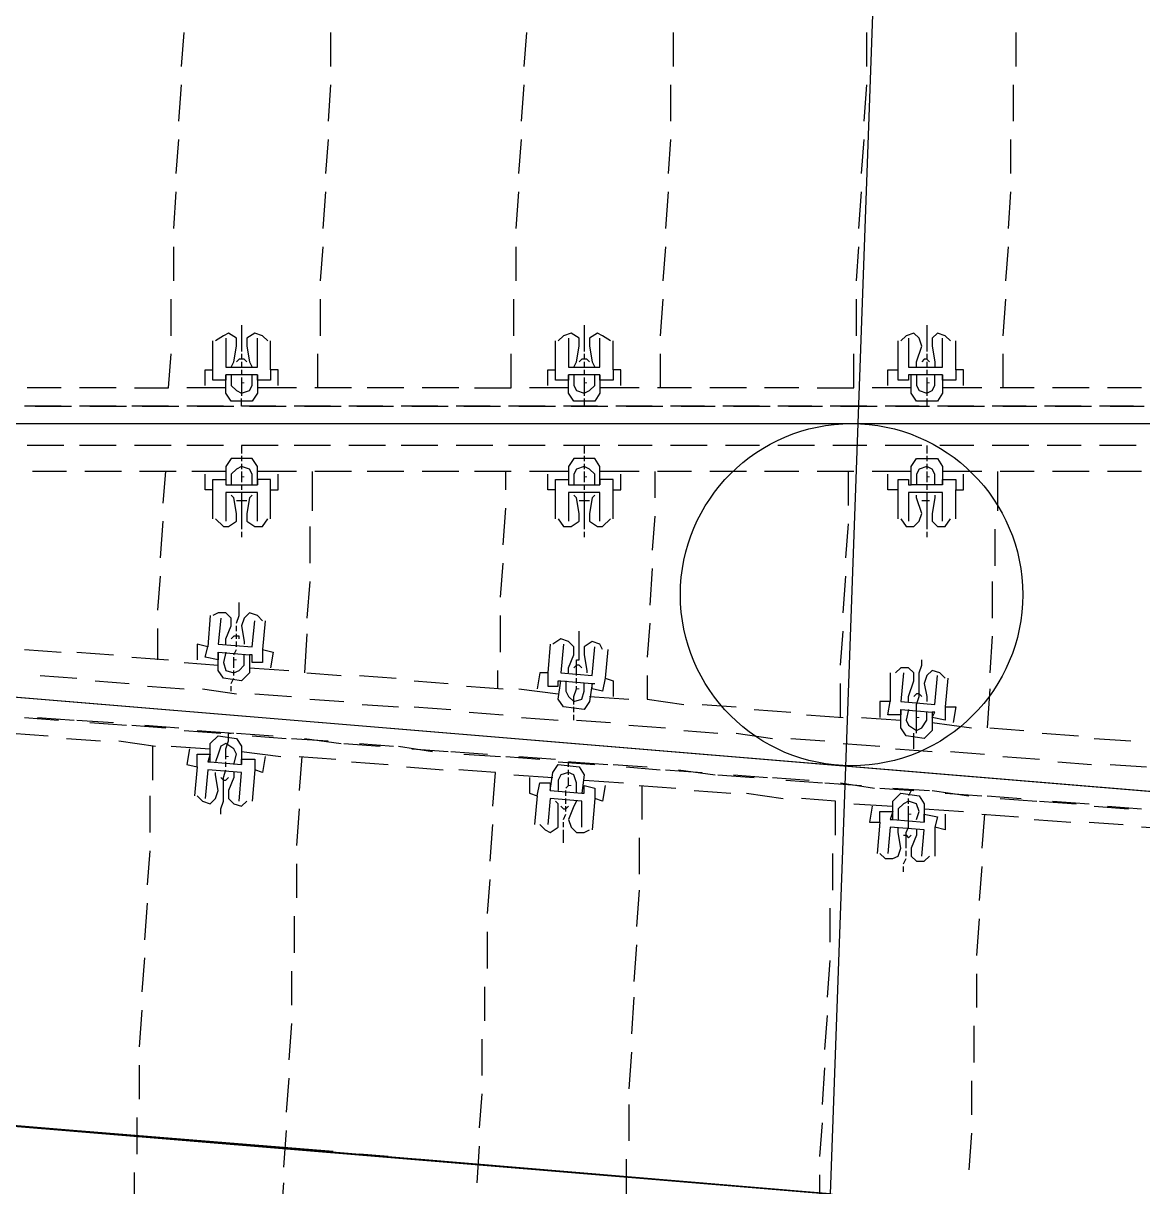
# Model space of a CAD drawing. Header units: millimetres. Extents: x -45 to 90, y -17 to 16.
# Drawn here: x 43.785 to 45.747, y -2.088 to -0.048 of the extents above; entities that cross this region are included whole.
import ezdxf

# ---------------------------------------------------------------- set-up
doc = ezdxf.new("R2010")
doc.units = ezdxf.units.MM
doc.layers.add('PDF_Geometry', color=7, linetype='Continuous')

msp = doc.modelspace()

# ---------------------------------------------------------------- linework, layer by layer
at = {"color": 2}
for p, q in [((0, -0.75), (53.4325, -0.75)), ((40.7692, -0.9801), (53.4212, -2.0305)), ((40.7071, -1.7275), (53.3591, -2.778))]:
    msp.add_line(p, q, dxfattribs=at)
at = {"color": 6}
msp.add_lwpolyline([(29.1661, -1.3506), (29.1986, 0.45), (32.6939, 0.2287), (32.6939, 1.2372), (41.2932, 1.2372), (41.2932, 0), (45.2746, 0), (45.1993, -2.1005), (41.2248, -1.7678), (41.1144, -3.1159), (32.554, -2.4665), (32.6324, -1.35)], close=True, dxfattribs=at)
at = {"color": 1}
msp.add_lwpolyline([(41.9915, -1.0816), (49.2328, -1.6828)], dxfattribs=at)
msp.add_circle((45.237, -1.05), 0.3, dxfattribs=at)
at = {"layer": 'PDF_Geometry', "lineweight": 25}
for points in [[(44.0626, -0.1238), (44.0671, -0.0642)], [(44.3238, -0.0642), (44.3238, -0.1238)], [(44.6631, -0.1238), (44.6677, -0.0642)], [(44.9244, -0.0642), (44.9244, -0.1238)], [(45.2636, -0.1238), (45.2636, -0.0642)], [(45.5249, -0.0642), (45.5249, -0.1238)], [(44.058, -0.22), (44.0626, -0.1559)], [(44.3238, -0.1559), (44.3193, -0.22)], [(44.6585, -0.22), (44.6631, -0.1559)], [(44.9198, -0.1559), (44.9198, -0.22)], [(45.259, -0.22), (45.2636, -0.1559)], [(45.5203, -0.1559), (45.5203, -0.22)], [(44.0532, -0.3117), (44.058, -0.2521)], [(44.3193, -0.2521), (44.3147, -0.3117)], [(44.6539, -0.3117), (44.6585, -0.2521)], [(44.9198, -0.2521), (44.9152, -0.3117)], [(45.2544, -0.3117), (45.259, -0.2521)], [(45.5157, -0.2521), (45.5157, -0.3117)], [(44.0488, -0.408), (44.0532, -0.3438)], [(44.3147, -0.3438), (44.3101, -0.408)], [(44.6493, -0.408), (44.6539, -0.3438)], [(44.9152, -0.3438), (44.9106, -0.408)], [(45.2498, -0.408), (45.2544, -0.3438)], [(45.5157, -0.3438), (45.5111, -0.408)], [(44.0488, -0.4997), (44.0488, -0.4401)], [(44.3101, -0.4401), (44.3055, -0.4997)], [(44.6493, -0.4997), (44.6493, -0.4401)], [(44.9106, -0.4401), (44.906, -0.4997)], [(45.2453, -0.4997), (45.2498, -0.4401)], [(45.5111, -0.4401), (45.5066, -0.4997)], [(44.0442, -0.5959), (44.0442, -0.5318)], [(44.3055, -0.5318), (44.3055, -0.5959)], [(44.6447, -0.5959), (44.6447, -0.5318)], [(44.906, -0.5318), (44.9014, -0.5959)], [(45.2453, -0.5959), (45.2453, -0.5318)], [(45.5066, -0.5318), (45.502, -0.5959)], [(44.1497, -0.6509), (44.1542, -0.6418), (44.1588, -0.6143), (44.1588, -0.6005), (44.1451, -0.5914), (44.1359, -0.5959), (44.1221, -0.6051)], [(44.1678, -0.5776), (44.1678, -0.5822), (44.1678, -0.5868), (44.1678, -0.5959), (44.1678, -0.6005), (44.1678, -0.6097), (44.1678, -0.6143), (44.1678, -0.6234)], [(44.2138, -0.6051), (44.2047, -0.5959), (44.1909, -0.5914), (44.1772, -0.6005), (44.1772, -0.6143), (44.1817, -0.6418), (44.1863, -0.6509)], [(44.7502, -0.6509), (44.7548, -0.6418), (44.7593, -0.6143), (44.7593, -0.6005), (44.7456, -0.5914), (44.7318, -0.5959), (44.7227, -0.6051)], [(44.7685, -0.5776), (44.7685, -0.5822), (44.7685, -0.5868), (44.7685, -0.5959), (44.7685, -0.6005), (44.7685, -0.6097), (44.7685, -0.6143), (44.7685, -0.6234)], [(44.8143, -0.6051), (44.8006, -0.5959), (44.7914, -0.5914), (44.7777, -0.6005), (44.7777, -0.6143), (44.7823, -0.6418), (44.7868, -0.6509)], [(45.3507, -0.6509), (45.3507, -0.6418), (45.3599, -0.6143), (45.3553, -0.6005), (45.3461, -0.5914), (45.3324, -0.5959), (45.3232, -0.6051)], [(45.369, -0.5776), (45.369, -0.5822), (45.369, -0.5868), (45.369, -0.5959), (45.369, -0.6005), (45.369, -0.6097), (45.369, -0.6143), (45.369, -0.6234)], [(45.4103, -0.6051), (45.4011, -0.5959), (45.3874, -0.5914), (45.3782, -0.6005), (45.3782, -0.6143), (45.3828, -0.6418), (45.3828, -0.6509)], [(44.1038, -0.683), (44.1038, -0.6555), (44.1176, -0.6555), (44.1176, -0.6051)], [(44.1405, -0.6005), (44.1405, -0.6509), (44.1955, -0.6509), (44.1955, -0.6005)], [(44.2322, -0.683), (44.2322, -0.6555), (44.2184, -0.6555), (44.2184, -0.6051)], [(44.7043, -0.683), (44.7043, -0.6555), (44.7181, -0.6555), (44.7181, -0.6051)], [(44.7408, -0.6005), (44.7408, -0.6509), (44.796, -0.6509), (44.796, -0.6005)], [(44.8327, -0.683), (44.8327, -0.6555), (44.8189, -0.6555), (44.8189, -0.6051)], [(45.3003, -0.683), (45.3003, -0.6555), (45.3186, -0.6555), (45.3186, -0.6051)], [(45.3369, -0.6005), (45.3369, -0.6509), (45.3965, -0.6509), (45.3965, -0.6005)], [(45.4332, -0.683), (45.4332, -0.6555), (45.4195, -0.6555), (45.4195, -0.6051)], [(43.98, -0.6876), (44.0396, -0.6876), (44.0442, -0.628)], [(44.1678, -0.628), (44.1678, -0.6372)], [(44.3009, -0.628), (44.3009, -0.6876)], [(44.576, -0.6876), (44.6402, -0.6876), (44.6402, -0.628)], [(44.7685, -0.628), (44.7685, -0.6372)], [(44.9014, -0.628), (44.9014, -0.6876)], [(45.1765, -0.6876), (45.2407, -0.6876), (45.2407, -0.628)], [(45.369, -0.628), (45.369, -0.6372)], [(45.502, -0.628), (45.502, -0.6876)], [(44.1772, -0.6418), (44.1726, -0.6372), (44.1634, -0.6372), (44.1588, -0.6418)], [(44.1678, -0.6418), (44.1678, -0.6509)], [(44.7777, -0.6418), (44.7731, -0.6372), (44.7639, -0.6372), (44.7593, -0.6418)], [(44.7685, -0.6418), (44.7685, -0.6509)], [(45.3736, -0.6418), (45.369, -0.6372), (45.3644, -0.6372), (45.3599, -0.6418)], [(45.369, -0.6418), (45.369, -0.6509)], [(44.2184, -0.6555), (44.2184, -0.6739), (44.1955, -0.6739), (44.1955, -0.6645), (44.1955, -0.6968), (44.1863, -0.7105), (44.1497, -0.7105), (44.1405, -0.6968), (44.1405, -0.6645), (44.1405, -0.6739), (44.1176, -0.6739), (44.1176, -0.6555)], [(44.1955, -0.6645), (44.1405, -0.6645)], [(44.1497, -0.6645), (44.1497, -0.683), (44.1588, -0.6922), (44.1678, -0.6968), (44.1817, -0.6922), (44.1863, -0.683), (44.1863, -0.6645)], [(44.1678, -0.6555), (44.1678, -0.6645)], [(44.1678, -0.6693), (44.1678, -0.6784), (44.1678, -0.6876), (44.1678, -0.6922), (44.1678, -0.7014)], [(44.8189, -0.6555), (44.8189, -0.6739), (44.796, -0.6739), (44.796, -0.6645), (44.796, -0.6968), (44.7868, -0.7105), (44.7502, -0.7105), (44.7408, -0.6968), (44.7408, -0.6645), (44.7408, -0.6739), (44.7181, -0.6739), (44.7181, -0.6555)], [(44.796, -0.6645), (44.7408, -0.6645)], [(44.7502, -0.6645), (44.7502, -0.683), (44.7548, -0.6922), (44.7685, -0.6968), (44.7777, -0.6922), (44.7868, -0.683), (44.7868, -0.6645)], [(44.7685, -0.6555), (44.7685, -0.6645)], [(44.7685, -0.6693), (44.7685, -0.6784), (44.7685, -0.6876), (44.7685, -0.6922), (44.7685, -0.7014)], [(45.3965, -0.6645), (45.3415, -0.6645), (45.3369, -0.6645), (45.3369, -0.6739), (45.3186, -0.6739), (45.3186, -0.6555)], [(45.4195, -0.6555), (45.4195, -0.6739), (45.3965, -0.6739), (45.3965, -0.6645), (45.3965, -0.6968), (45.3874, -0.7105), (45.3507, -0.7105), (45.3415, -0.6968), (45.3415, -0.6645)], [(45.3507, -0.6645), (45.3507, -0.683), (45.3553, -0.6922), (45.369, -0.6968), (45.3782, -0.6922), (45.3828, -0.683), (45.3828, -0.6645)], [(45.369, -0.6555), (45.369, -0.6645)], [(45.369, -0.6693), (45.369, -0.6784), (45.369, -0.6876), (45.369, -0.6922), (45.369, -0.7014)], [(43.8517, -0.6876), (43.7921, -0.6876)], [(43.948, -0.6876), (43.8838, -0.6876)], [(44.1405, -0.6876), (44.0717, -0.6876)], [(44.2643, -0.6876), (44.1955, -0.6876)], [(44.3605, -0.6876), (44.2963, -0.6876)], [(44.4522, -0.6876), (44.388, -0.6876)], [(44.5485, -0.6876), (44.4843, -0.6876)], [(44.7408, -0.6876), (44.6722, -0.6876)], [(44.8648, -0.6876), (44.796, -0.6876)], [(44.9565, -0.6876), (44.8969, -0.6876)], [(45.0527, -0.6876), (44.9885, -0.6876)], [(45.1444, -0.6876), (45.0846, -0.6876)], [(45.3415, -0.6876), (45.2728, -0.6876)], [(45.4653, -0.6876), (45.3965, -0.6876)], [(45.557, -0.6876), (45.4974, -0.6876)], [(45.6532, -0.6876), (45.5891, -0.6876)], [(45.7449, -0.6876), (45.6853, -0.6876)], [(44.2276, -0.7197), (44.1678, -0.7197), (44.1678, -0.706)], [(44.7685, -0.706), (44.7685, -0.7197)], [(45.369, -0.706), (45.369, -0.7197)], [(43.8517, -0.7197), (43.7875, -0.7197)], [(43.8058, -0.7197), (43.87, -0.7197)], [(43.948, -0.7197), (43.8838, -0.7197)], [(43.9021, -0.7197), (43.9663, -0.7197)], [(44.0396, -0.7197), (43.9755, -0.7197)], [(43.9938, -0.7197), (44.058, -0.7197)], [(44.1359, -0.7197), (44.0717, -0.7197)], [(44.0901, -0.7197), (44.1542, -0.7197)], [(44.1817, -0.7197), (44.2459, -0.7197)], [(44.3238, -0.7197), (44.2597, -0.7197)], [(44.278, -0.7197), (44.3422, -0.7197)], [(44.4155, -0.7197), (44.3559, -0.7197)], [(44.3697, -0.7197), (44.4339, -0.7197)], [(44.5116, -0.7197), (44.4476, -0.7197)], [(44.466, -0.7197), (44.5301, -0.7197)], [(44.6035, -0.7197), (44.5439, -0.7197)], [(44.5576, -0.7197), (44.6218, -0.7197)], [(44.6997, -0.7197), (44.6356, -0.7197)], [(44.6539, -0.7197), (44.7181, -0.7197)], [(44.7914, -0.7197), (44.7318, -0.7197)], [(44.7456, -0.7197), (44.8098, -0.7197)], [(44.8877, -0.7197), (44.8235, -0.7197)], [(44.8419, -0.7197), (44.906, -0.7197)], [(44.9794, -0.7197), (44.9198, -0.7197)], [(44.9381, -0.7197), (44.9977, -0.7197)], [(45.0756, -0.7197), (45.0115, -0.7197)], [(45.0298, -0.7197), (45.094, -0.7197)], [(45.1673, -0.7197), (45.1077, -0.7197)], [(45.1261, -0.7197), (45.1857, -0.7197)], [(45.2636, -0.7197), (45.1992, -0.7197)], [(45.2178, -0.7197), (45.2819, -0.7197)], [(45.3553, -0.7197), (45.2957, -0.7197)], [(45.3138, -0.7197), (45.3736, -0.7197)], [(45.4515, -0.7197), (45.3874, -0.7197)], [(45.4057, -0.7197), (45.4699, -0.7197)], [(45.543, -0.7197), (45.4836, -0.7197)], [(45.502, -0.7197), (45.5616, -0.7197)], [(45.6395, -0.7197), (45.5753, -0.7197)], [(45.5936, -0.7197), (45.6576, -0.7197)], [(45.7312, -0.7197), (45.6716, -0.7197)], [(45.6899, -0.7197), (45.7495, -0.7197)], [(43.8563, -0.7885), (43.7921, -0.7885)], [(43.948, -0.7885), (43.8838, -0.7885)], [(44.0442, -0.7885), (43.98, -0.7885)], [(44.1359, -0.7885), (44.0717, -0.7885)], [(44.2322, -0.7885), (44.1678, -0.7885), (44.1678, -0.8022)], [(44.3238, -0.7885), (44.2597, -0.7885)], [(44.4201, -0.7885), (44.3559, -0.7885)], [(44.5116, -0.7885), (44.4476, -0.7885)], [(44.6081, -0.7885), (44.5439, -0.7885)], [(44.6997, -0.7885), (44.6356, -0.7885)], [(44.796, -0.7885), (44.7318, -0.7885)], [(44.7685, -0.7885), (44.7685, -0.8022)], [(44.8877, -0.7885), (44.8281, -0.7885)], [(44.984, -0.7885), (44.9198, -0.7885)], [(45.0756, -0.7885), (45.016, -0.7885)], [(45.1719, -0.7885), (45.1077, -0.7885)], [(45.2636, -0.7885), (45.204, -0.7885)], [(45.3599, -0.7885), (45.2957, -0.7885)], [(45.369, -0.7885), (45.369, -0.8022)], [(45.4515, -0.7885), (45.3919, -0.7885)], [(45.5478, -0.7885), (45.4836, -0.7885)], [(45.6395, -0.7885), (45.5799, -0.7885)], [(45.7358, -0.7885), (45.6716, -0.7885)], [(44.2184, -0.8664), (44.2184, -0.8481), (44.1955, -0.8481), (44.1955, -0.8572), (44.1955, -0.8251), (44.1863, -0.8114), (44.1497, -0.8114), (44.1405, -0.8251), (44.1405, -0.8572), (44.1955, -0.8572)], [(44.1678, -0.8068), (44.1678, -0.816)], [(44.8189, -0.8664), (44.8189, -0.8481), (44.796, -0.8481), (44.796, -0.8572), (44.796, -0.8251), (44.7868, -0.8114), (44.7502, -0.8114), (44.7408, -0.8251), (44.7408, -0.8572), (44.796, -0.8572)], [(44.7685, -0.8068), (44.7685, -0.816)], [(45.3186, -0.8664), (45.3186, -0.8481), (45.3369, -0.8481), (45.3369, -0.8572), (45.3415, -0.8572), (45.3415, -0.8251), (45.3507, -0.8114), (45.3874, -0.8114), (45.3965, -0.8251), (45.3965, -0.8572), (45.3965, -0.8481), (45.4195, -0.8481), (45.4195, -0.8664)], [(45.369, -0.8068), (45.369, -0.816)], [(43.8609, -0.8343), (43.8013, -0.8343)], [(43.9571, -0.8343), (43.8929, -0.8343)], [(44.0532, -0.8343), (43.9892, -0.8343)], [(44.0305, -0.8893), (44.035, -0.8343)], [(44.1405, -0.8343), (44.0809, -0.8343)], [(44.1863, -0.8572), (44.1863, -0.8389), (44.1817, -0.8297), (44.1678, -0.8251), (44.1588, -0.8297), (44.1497, -0.8389), (44.1497, -0.8572)], [(44.1678, -0.8206), (44.1678, -0.8297)], [(44.1678, -0.8343), (44.1678, -0.8435), (44.1678, -0.8526)], [(44.2643, -0.8343), (44.1955, -0.8343)], [(44.2918, -0.8343), (44.2918, -0.9031)], [(44.3605, -0.8343), (44.2963, -0.8343)], [(44.4522, -0.8343), (44.388, -0.8343)], [(44.5485, -0.8343), (44.4843, -0.8343)], [(44.6402, -0.8343), (44.576, -0.8343)], [(44.631, -0.8664), (44.631, -0.8343)], [(44.7408, -0.8343), (44.6722, -0.8343)], [(44.7868, -0.8572), (44.7868, -0.8389), (44.7777, -0.8297), (44.7685, -0.8251), (44.7548, -0.8297), (44.7502, -0.8389), (44.7502, -0.8572)], [(44.7685, -0.8206), (44.7685, -0.8297)], [(44.7685, -0.8343), (44.7685, -0.8435), (44.7685, -0.8526)], [(44.8648, -0.8343), (44.796, -0.8343)], [(44.8923, -0.8343), (44.8923, -0.8802)], [(44.9565, -0.8343), (44.8969, -0.8343)], [(45.0527, -0.8343), (44.9885, -0.8343)], [(45.1444, -0.8343), (45.0846, -0.8343)], [(45.2407, -0.8343), (45.1765, -0.8343)], [(45.2315, -0.8937), (45.2315, -0.8343)], [(45.3415, -0.8343), (45.2728, -0.8343)], [(45.3828, -0.8572), (45.3828, -0.8389), (45.3782, -0.8297), (45.369, -0.8251), (45.3553, -0.8297), (45.3507, -0.8389), (45.3507, -0.8572)], [(45.369, -0.8206), (45.369, -0.8297)], [(45.369, -0.8343), (45.369, -0.8435), (45.369, -0.8526)], [(45.4653, -0.8343), (45.3965, -0.8343)], [(45.4928, -0.8343), (45.4928, -0.9031)], [(45.557, -0.8343), (45.4974, -0.8343)], [(45.6532, -0.8343), (45.5891, -0.8343)], [(45.7449, -0.8343), (45.6853, -0.8343)], [(44.1176, -0.9168), (44.1176, -0.8664), (44.1038, -0.8664), (44.1038, -0.8389)], [(44.1176, -0.8664), (44.1176, -0.8481), (44.1405, -0.8481), (44.1405, -0.8572), (44.1451, -0.8572)], [(44.2184, -0.9168), (44.2184, -0.8664), (44.2322, -0.8664), (44.2322, -0.8389)], [(44.7181, -0.9168), (44.7181, -0.8664), (44.7043, -0.8664), (44.7043, -0.8389)], [(44.7181, -0.8664), (44.7181, -0.8481), (44.7408, -0.8481), (44.7408, -0.8572), (44.7456, -0.8572)], [(44.8189, -0.9168), (44.8189, -0.8664), (44.8327, -0.8664), (44.8327, -0.8389)], [(45.3186, -0.9168), (45.3186, -0.8664), (45.3003, -0.8664), (45.3003, -0.8389)], [(45.4195, -0.9168), (45.4195, -0.8664), (45.4332, -0.8664), (45.4332, -0.8389)], [(44.1221, -0.9168), (44.1359, -0.9306), (44.1451, -0.9306), (44.1588, -0.9214), (44.1588, -0.9077), (44.1542, -0.8802), (44.1497, -0.8756)], [(44.1955, -0.9214), (44.1955, -0.871), (44.1405, -0.871), (44.1405, -0.9214)], [(44.1678, -0.8572), (44.1678, -0.8664)], [(44.1678, -0.871), (44.1678, -0.8802), (44.1678, -0.8847), (44.1678, -0.8937), (44.1678, -0.8985), (44.1678, -0.9077), (44.1678, -0.9122), (44.1678, -0.9214), (44.1678, -0.926), (44.1678, -0.9352)], [(44.1863, -0.8756), (44.1817, -0.8802), (44.1772, -0.9077), (44.1772, -0.9214), (44.1909, -0.9306), (44.2047, -0.9306), (44.2138, -0.9168)], [(44.7227, -0.9168), (44.7318, -0.9306), (44.7456, -0.9306), (44.7593, -0.9214), (44.7593, -0.9077), (44.7548, -0.8802), (44.7502, -0.8756)], [(44.796, -0.9214), (44.796, -0.871), (44.7408, -0.871), (44.7408, -0.9214)], [(44.7685, -0.8572), (44.7685, -0.8664)], [(44.7685, -0.871), (44.7685, -0.8802), (44.7685, -0.8847), (44.7685, -0.8937), (44.7685, -0.8985), (44.7685, -0.9077), (44.7685, -0.9122), (44.7685, -0.9214), (44.7685, -0.926), (44.7685, -0.9352)], [(44.7868, -0.8756), (44.7823, -0.8802), (44.7777, -0.9077), (44.7777, -0.9214), (44.7914, -0.9306), (44.8006, -0.9306), (44.8143, -0.9168)], [(45.3232, -0.9168), (45.3324, -0.9306), (45.3461, -0.9306), (45.3553, -0.9214), (45.3599, -0.9077), (45.3507, -0.8802), (45.3507, -0.8756)], [(45.3965, -0.9214), (45.3965, -0.871), (45.3369, -0.871), (45.3369, -0.9214)], [(45.3965, -0.8572), (45.3415, -0.8572)], [(45.369, -0.8572), (45.369, -0.8664)], [(45.369, -0.871), (45.369, -0.8802), (45.369, -0.8847), (45.369, -0.8937), (45.369, -0.8985), (45.369, -0.9077), (45.369, -0.9122), (45.369, -0.9214), (45.369, -0.926), (45.369, -0.9352)], [(45.3828, -0.8756), (45.3828, -0.8802), (45.3782, -0.9077), (45.3782, -0.9214), (45.3874, -0.9306), (45.4011, -0.9306), (45.4103, -0.9168)], [(44.1588, -0.8847), (44.1634, -0.8847), (44.1726, -0.8847), (44.1772, -0.8847)], [(44.7593, -0.8847), (44.7639, -0.8847), (44.7731, -0.8847), (44.7777, -0.8847)], [(45.3599, -0.8847), (45.3644, -0.8847), (45.369, -0.8847), (45.3736, -0.8847)], [(44.6262, -0.9627), (44.631, -0.8985)], [(44.8923, -0.9122), (44.8877, -0.9718)], [(44.0259, -0.9856), (44.0305, -0.9214)], [(44.2872, -0.9306), (44.2872, -0.9948)], [(45.2269, -0.9856), (45.2315, -0.926)], [(45.4882, -0.9352), (45.4882, -0.9993)], [(44.1678, -0.9397), (44.1678, -0.9489)], [(44.7685, -0.9397), (44.7685, -0.9489)], [(45.369, -0.9397), (45.369, -0.9489)], [(44.6218, -1.0543), (44.6262, -0.9948)], [(44.0213, -1.0773), (44.0259, -1.0177)], [(44.8877, -1.0039), (44.8831, -1.0681)], [(45.2223, -1.0819), (45.2269, -1.0177)], [(44.2872, -1.0268), (44.2824, -1.091)], [(45.4836, -1.0268), (45.4836, -1.091)], [(44.1588, -1.1002), (44.1634, -1.0864), (44.1634, -1.0727), (44.1634, -1.0635)], [(44.113, -1.0864), (44.1084, -1.1414), (44.0901, -1.1369), (44.0901, -1.1644)], [(44.1405, -1.1369), (44.1405, -1.1277), (44.1497, -1.1048), (44.1497, -1.091), (44.1405, -1.0819), (44.1267, -1.0819), (44.1176, -1.0864)], [(44.1313, -1.091), (44.1267, -1.1369), (44.1863, -1.1414), (44.1909, -1.0956)], [(44.2047, -1.0956), (44.1955, -1.0864), (44.1817, -1.0819), (44.1726, -1.091), (44.1678, -1.1048), (44.1726, -1.1323), (44.1726, -1.1369)], [(44.2092, -1.0956), (44.2047, -1.146), (44.223, -1.1506), (44.2184, -1.1781)], [(44.6218, -1.1506), (44.6218, -1.0864)], [(44.8831, -1.1002), (44.8785, -1.1598)], [(44.0213, -1.1644), (44.0213, -1.1094)], [(44.1588, -1.1139), (44.1588, -1.1048)], [(44.1588, -1.1277), (44.1588, -1.1185)], [(44.2824, -1.1185), (44.278, -1.1873)], [(44.7548, -1.1919), (44.7548, -1.1781), (44.7548, -1.1644), (44.7593, -1.1644), (44.7593, -1.1506), (44.7593, -1.1369), (44.7593, -1.1229), (44.7593, -1.1139)], [(45.2178, -1.1735), (45.2223, -1.1139)], [(44.2047, -1.146), (44.2047, -1.169), (44.1863, -1.169), (44.1863, -1.1552), (44.1817, -1.1552), (44.1817, -1.1873), (44.1678, -1.201), (44.1359, -1.1965), (44.1267, -1.1827), (44.1267, -1.1506), (44.1267, -1.1644), (44.1038, -1.1598), (44.1084, -1.1414)], [(44.1634, -1.1277), (44.1634, -1.1229), (44.1542, -1.1229), (44.1497, -1.1277)], [(44.1588, -1.1414), (44.1588, -1.1323)], [(44.7089, -1.1369), (44.7043, -1.1873), (44.6906, -1.1873), (44.686, -1.2148)], [(44.7408, -1.1873), (44.7408, -1.1781), (44.7502, -1.1552), (44.7502, -1.1414), (44.7408, -1.1323), (44.7273, -1.1277), (44.7135, -1.1369)], [(44.7318, -1.1369), (44.7273, -1.1873), (44.7823, -1.1919), (44.7868, -1.1414)], [(44.8006, -1.146), (44.796, -1.1369), (44.7823, -1.1323), (44.7685, -1.1414), (44.7685, -1.1552), (44.7731, -1.1827), (44.7731, -1.1873)], [(45.4836, -1.1229), (45.479, -1.1873)], [(43.7875, -1.146), (43.8517, -1.1506)], [(43.8792, -1.1506), (43.9434, -1.1552)], [(43.9755, -1.1598), (44.0396, -1.1644)], [(44.1267, -1.1506), (44.1817, -1.1552)], [(44.1405, -1.1506), (44.1359, -1.169), (44.1405, -1.1827), (44.1542, -1.1873), (44.1634, -1.1827), (44.1726, -1.1735), (44.1726, -1.1552)], [(44.1542, -1.1552), (44.1588, -1.146)], [(44.1542, -1.1781), (44.1542, -1.1644), (44.1542, -1.1598)], [(44.8098, -1.146), (44.8052, -1.1965), (44.8189, -1.201), (44.8189, -1.2285)], [(44.0671, -1.169), (44.1267, -1.1735)], [(44.1542, -1.1919), (44.1542, -1.1827)], [(44.1817, -1.1781), (44.2505, -1.1827)], [(44.6172, -1.2148), (44.6172, -1.1827)], [(44.7639, -1.1781), (44.7593, -1.1735), (44.7548, -1.1735), (44.7502, -1.1781)], [(45.3369, -1.2375), (45.3369, -1.2285), (45.3461, -1.201), (45.3461, -1.1873), (45.3369, -1.1781), (45.3232, -1.1781), (45.3138, -1.1873)], [(45.3507, -1.2927), (45.3507, -1.279), (45.3507, -1.2652), (45.3507, -1.256), (45.3507, -1.2423), (45.3553, -1.2285), (45.3553, -1.2148), (45.3553, -1.201), (45.3553, -1.1873), (45.3599, -1.1735), (45.3599, -1.1644)], [(45.4011, -1.1965), (45.3919, -1.1873), (45.3782, -1.1827), (45.369, -1.1919), (45.3644, -1.2056), (45.369, -1.2285), (45.369, -1.2375)], [(43.815, -1.1919), (43.8792, -1.1965)], [(43.9113, -1.201), (43.9709, -1.2056)], [(44.1497, -1.2056), (44.1542, -1.1965)], [(44.2824, -1.1873), (44.3422, -1.1919)], [(44.3743, -1.1919), (44.4385, -1.1965)], [(44.4705, -1.201), (44.5301, -1.2056)], [(44.7043, -1.1873), (44.7043, -1.2102), (44.7227, -1.2102), (44.7227, -1.201), (44.7273, -1.201), (44.7823, -1.2056), (44.7777, -1.2375), (44.7685, -1.2515), (44.7318, -1.2469), (44.7227, -1.2331), (44.7273, -1.201)], [(44.7364, -1.201), (44.7364, -1.2194), (44.7408, -1.2285), (44.7502, -1.2375), (44.7639, -1.2331), (44.7685, -1.2194), (44.7685, -1.2056)], [(44.7548, -1.2056), (44.7548, -1.1965)], [(44.8052, -1.1965), (44.8006, -1.2194), (44.7823, -1.2148), (44.7823, -1.2056), (44.7868, -1.2056)], [(44.8785, -1.1919), (44.8785, -1.2331), (44.9427, -1.2423)], [(45.3048, -1.1873), (45.3048, -1.2375), (45.2865, -1.2375), (45.2865, -1.2652)], [(45.3278, -1.1873), (45.3232, -1.2375), (45.3828, -1.2423), (45.3874, -1.1919)], [(45.4057, -1.1965), (45.4011, -1.2469), (45.4195, -1.2469), (45.4149, -1.2744)], [(44.003, -1.2102), (44.0671, -1.2148)], [(44.0992, -1.2148), (44.1588, -1.224)], [(44.1497, -1.2194), (44.1497, -1.2102)], [(44.5622, -1.2102), (44.6262, -1.2148)], [(44.6539, -1.2148), (44.7227, -1.224)], [(44.7502, -1.2423), (44.7502, -1.2285), (44.7548, -1.2148), (44.7548, -1.2102)], [(45.2178, -1.2652), (45.2178, -1.2056)], [(45.479, -1.2148), (45.4745, -1.2836)], [(44.1909, -1.224), (44.2551, -1.2285)], [(44.2872, -1.2331), (44.3468, -1.2375)], [(44.3789, -1.2423), (44.443, -1.2469)], [(44.7777, -1.2285), (44.8464, -1.2331)], [(44.9748, -1.2423), (45.0344, -1.2469)], [(45.4011, -1.2469), (45.4011, -1.2698), (45.3782, -1.2652), (45.3828, -1.256), (45.3782, -1.256), (45.3782, -1.2881), (45.3644, -1.3019), (45.3324, -1.2973), (45.3232, -1.2836), (45.3232, -1.2515), (45.3232, -1.2606), (45.3003, -1.2606), (45.3048, -1.2375)], [(45.3599, -1.2285), (45.3553, -1.224), (45.3507, -1.224), (45.3461, -1.2285)], [(44.4705, -1.2469), (44.5347, -1.2515)], [(44.5668, -1.256), (44.6262, -1.2606)], [(44.7502, -1.256), (44.7502, -1.2469)], [(44.7502, -1.2698), (44.7502, -1.2606)], [(45.0665, -1.2515), (45.1307, -1.256)], [(45.1582, -1.2606), (45.2223, -1.2652)], [(45.3232, -1.2515), (45.3782, -1.256)], [(45.3369, -1.2515), (45.3324, -1.2698), (45.3369, -1.279), (45.3507, -1.2881), (45.3599, -1.2836), (45.369, -1.2698), (45.369, -1.256)], [(43.7875, -1.2652), (43.8471, -1.2698)], [(43.8104, -1.2652), (43.8746, -1.2698)], [(43.8792, -1.2698), (43.9434, -1.2744)], [(43.9021, -1.2744), (43.9663, -1.279)], [(43.9755, -1.279), (44.035, -1.2836)], [(43.9984, -1.279), (44.058, -1.2836)], [(44.6585, -1.2652), (44.7227, -1.2698)], [(44.7548, -1.2698), (44.8143, -1.2744)], [(44.8464, -1.279), (44.9106, -1.2836)], [(45.2544, -1.2652), (45.3232, -1.2698)], [(45.3782, -1.2744), (45.447, -1.2836)], [(45.479, -1.2836), (45.5386, -1.2881)], [(43.7646, -1.2927), (43.8288, -1.2973)], [(43.8609, -1.3019), (43.9204, -1.3065)], [(44.0671, -1.2881), (44.1313, -1.2927)], [(44.0901, -1.2881), (44.1542, -1.2927)], [(44.0901, -1.3521), (44.0901, -1.3294), (44.113, -1.3294), (44.1084, -1.3431), (44.113, -1.3431), (44.113, -1.3111), (44.1267, -1.2973), (44.1588, -1.3019), (44.1678, -1.3156), (44.1678, -1.3477), (44.1678, -1.3386), (44.1909, -1.3386), (44.1909, -1.3569)], [(44.1405, -1.3386), (44.1405, -1.334), (44.1405, -1.3202), (44.1451, -1.3065), (44.1451, -1.2927), (44.1497, -1.2927)], [(44.1588, -1.2927), (44.223, -1.2973)], [(44.1863, -1.2973), (44.2459, -1.3019)], [(44.2551, -1.3019), (44.3193, -1.3065)], [(44.278, -1.3019), (44.3422, -1.3111)], [(44.9427, -1.2881), (45.0023, -1.2927)], [(45.0344, -1.2927), (45.0986, -1.3019)], [(45.1307, -1.3019), (45.1902, -1.3065)], [(45.3461, -1.3202), (45.3461, -1.3065), (45.3461, -1.2927)], [(45.5707, -1.2927), (45.6349, -1.2973)], [(45.6624, -1.3019), (45.7266, -1.3065)], [(43.9525, -1.3065), (44.0167, -1.3156)], [(44.0121, -1.3752), (44.0121, -1.3156)], [(44.0442, -1.3156), (44.113, -1.3202)], [(44.0763, -1.3202), (44.0717, -1.3477), (44.0901, -1.3521), (44.0855, -1.4027)], [(44.1542, -1.3477), (44.1588, -1.3294), (44.1542, -1.3202), (44.1405, -1.3111), (44.1313, -1.3156), (44.1267, -1.3294), (44.1221, -1.3431)], [(44.1678, -1.3248), (44.2367, -1.334)], [(44.3468, -1.3111), (44.4109, -1.3156)], [(44.3743, -1.3111), (44.4339, -1.3156)], [(44.443, -1.3156), (44.5026, -1.3248)], [(44.466, -1.3202), (44.5301, -1.3248)], [(44.5347, -1.3248), (44.5989, -1.3294)], [(45.2223, -1.3111), (45.2865, -1.3156)], [(45.3138, -1.3202), (45.3782, -1.3248)], [(45.4103, -1.3248), (45.4699, -1.3294)], [(44.113, -1.3431), (44.1678, -1.3477)], [(44.1405, -1.3521), (44.1405, -1.3431)], [(44.2092, -1.334), (44.2047, -1.3615), (44.1909, -1.3569), (44.1863, -1.4119)], [(44.2734, -1.334), (44.2688, -1.3936)], [(44.2688, -1.334), (44.333, -1.3386)], [(44.3605, -1.3431), (44.4247, -1.3477)], [(44.5576, -1.3294), (44.6218, -1.334)], [(44.631, -1.334), (44.6906, -1.3386)], [(44.6539, -1.334), (44.7181, -1.3386)], [(44.7227, -1.3431), (44.7868, -1.3477)], [(44.7408, -1.3521), (44.7408, -1.3431), (44.7456, -1.3431), (44.8098, -1.3477)], [(45.502, -1.334), (45.5661, -1.3386)], [(45.5982, -1.3431), (45.6576, -1.3477)], [(44.0901, -1.4027), (44.0992, -1.4119), (44.113, -1.4165), (44.1221, -1.4073), (44.1267, -1.3936), (44.1221, -1.3661), (44.1221, -1.3615)], [(44.1634, -1.4119), (44.1678, -1.3615), (44.1084, -1.3569), (44.1038, -1.4073)], [(44.1313, -1.4348), (44.1313, -1.4257), (44.1359, -1.4119), (44.1359, -1.3982), (44.1359, -1.3844), (44.1359, -1.3707), (44.1405, -1.3569)], [(44.1542, -1.3615), (44.1542, -1.3707), (44.1451, -1.3936), (44.1451, -1.4073), (44.1542, -1.4165), (44.1678, -1.4211), (44.1772, -1.4119)], [(44.4568, -1.3521), (44.521, -1.3569)], [(44.6081, -1.4211), (44.6126, -1.3615), (44.5485, -1.3569)], [(44.6447, -1.3661), (44.7135, -1.3707)], [(44.686, -1.4027), (44.6906, -1.3798), (44.7089, -1.3798), (44.7089, -1.3936), (44.7135, -1.3615), (44.7227, -1.3477), (44.7593, -1.3521), (44.7685, -1.3661), (44.7639, -1.3982)], [(44.7548, -1.3982), (44.7548, -1.3798), (44.7502, -1.3661), (44.7408, -1.3615), (44.7273, -1.3661), (44.7227, -1.3752), (44.7227, -1.3936)], [(44.7408, -1.3661), (44.7408, -1.3569)], [(44.8189, -1.3477), (44.8785, -1.3521)], [(44.8419, -1.3521), (44.9014, -1.3569)], [(44.9106, -1.3569), (44.9748, -1.3615)], [(44.9335, -1.3569), (44.9977, -1.3661)], [(45.0023, -1.3661), (45.0665, -1.3707)], [(45.0298, -1.3661), (45.0894, -1.3707)], [(45.6899, -1.3477), (45.7541, -1.3521)], [(44.1313, -1.3707), (44.1359, -1.3752), (44.1405, -1.3752), (44.1451, -1.3707)], [(44.6722, -1.3707), (44.6722, -1.3982), (44.686, -1.4027), (44.6814, -1.4532)], [(44.7089, -1.3936), (44.7639, -1.3982), (44.7685, -1.3982), (44.7685, -1.3844), (44.7868, -1.389), (44.7868, -1.4073)], [(44.7364, -1.389), (44.7408, -1.3844), (44.7408, -1.3707)], [(44.7685, -1.3752), (44.8373, -1.3798)], [(44.8052, -1.3844), (44.8006, -1.4119), (44.7868, -1.4073), (44.7823, -1.4623)], [(44.8648, -1.3844), (44.929, -1.389)], [(44.8694, -1.3844), (44.8694, -1.444)], [(45.0986, -1.3707), (45.1627, -1.3752)], [(45.1215, -1.3752), (45.1857, -1.3798)], [(45.1902, -1.3798), (45.2544, -1.3844)], [(45.2178, -1.3798), (45.2773, -1.389)], [(44.0075, -1.4667), (44.0075, -1.4027)], [(44.7639, -1.4577), (44.7639, -1.4119), (44.7089, -1.4073), (44.7043, -1.4532)], [(44.7364, -1.4027), (44.7364, -1.3936)], [(44.7364, -1.4165), (44.7364, -1.4073)], [(44.961, -1.3936), (45.0252, -1.3982)], [(45.0527, -1.3982), (45.1169, -1.4073)], [(45.2086, -1.4715), (45.2086, -1.4119), (45.149, -1.4073)], [(45.2865, -1.389), (45.3461, -1.3936), (45.3415, -1.3936), (45.3369, -1.4027)], [(45.2865, -1.4486), (45.2865, -1.4302), (45.3094, -1.4302), (45.3048, -1.444), (45.3094, -1.444), (45.3094, -1.4119), (45.3232, -1.3982), (45.3553, -1.4027), (45.3644, -1.4165), (45.3644, -1.4486), (45.3644, -1.4348), (45.3874, -1.4394), (45.3828, -1.4577)], [(45.3094, -1.389), (45.3736, -1.3936)], [(45.3369, -1.4165), (45.3369, -1.4073)], [(45.3782, -1.3936), (45.4424, -1.4027)], [(45.4011, -1.3982), (45.4653, -1.4027)], [(45.4745, -1.4027), (45.5341, -1.4073)], [(45.4974, -1.4073), (45.5616, -1.4119)], [(44.2688, -1.4257), (44.2643, -1.4898)], [(44.6906, -1.4532), (44.6997, -1.4623), (44.7089, -1.4667), (44.7227, -1.4577), (44.7227, -1.444), (44.7227, -1.4165), (44.7181, -1.4119)], [(44.7273, -1.4211), (44.7318, -1.4257), (44.7364, -1.4257), (44.7408, -1.4211)], [(44.7364, -1.4302), (44.7364, -1.4211)], [(44.7548, -1.4119), (44.7502, -1.4211), (44.7408, -1.444), (44.7456, -1.4577), (44.7548, -1.4667), (44.7685, -1.4667), (44.7777, -1.4623)], [(45.2407, -1.4165), (45.3094, -1.4211)], [(45.2728, -1.4211), (45.2682, -1.4486), (45.2865, -1.4486), (45.2819, -1.5036)], [(45.3507, -1.444), (45.3553, -1.4302), (45.3507, -1.4165), (45.3369, -1.4119), (45.3278, -1.4165), (45.3186, -1.4257), (45.3186, -1.444)], [(45.3324, -1.4944), (45.3324, -1.4853), (45.3324, -1.4807), (45.3324, -1.4715), (45.3324, -1.4667), (45.3369, -1.4577), (45.3369, -1.4532), (45.3369, -1.444), (45.3369, -1.4394), (45.3369, -1.4348), (45.3369, -1.4211)], [(45.3644, -1.4257), (45.4332, -1.4302)], [(45.5661, -1.4119), (45.6303, -1.4165)], [(45.5891, -1.4119), (45.6532, -1.4165)], [(45.6624, -1.4211), (45.722, -1.4257)], [(45.6853, -1.4211), (45.7449, -1.4257)], [(44.7318, -1.444), (44.7364, -1.4348)], [(45.3094, -1.444), (45.3644, -1.4486)], [(45.4011, -1.4348), (45.4011, -1.4623), (45.3828, -1.4577), (45.3828, -1.5082)], [(45.4699, -1.4348), (45.4653, -1.4944)], [(45.4653, -1.4348), (45.5295, -1.4394)], [(45.557, -1.444), (45.6212, -1.4486)], [(44.6035, -1.5173), (44.6081, -1.4532)], [(44.7318, -1.4577), (44.7318, -1.4486)], [(44.7318, -1.4853), (44.7318, -1.4761), (44.7318, -1.4623)], [(45.2865, -1.5036), (45.2957, -1.5128), (45.3094, -1.5128), (45.3186, -1.5082), (45.3232, -1.4944), (45.3186, -1.4667), (45.3186, -1.4577)], [(45.3599, -1.5082), (45.3644, -1.4623), (45.3048, -1.4577), (45.3003, -1.5036)], [(45.3507, -1.4623), (45.3507, -1.4715), (45.3415, -1.4944), (45.3415, -1.5082), (45.3507, -1.5173), (45.3644, -1.5173), (45.3736, -1.5082)], [(45.6532, -1.4486), (45.7128, -1.4532)], [(45.8045, -1.5219), (45.8091, -1.4623), (45.7449, -1.4577)], [(44.8648, -1.4761), (44.8648, -1.5403)], [(45.3278, -1.4715), (45.3324, -1.4715), (45.3369, -1.4761), (45.3415, -1.4715)], [(44.003, -1.5586), (44.0075, -1.499)], [(45.204, -1.5678), (45.204, -1.5036)], [(45.3324, -1.5082), (45.3324, -1.499)], [(44.2643, -1.5219), (44.2643, -1.5813)], [(45.3278, -1.5219), (45.3324, -1.5128)], [(45.3278, -1.5357), (45.3278, -1.5265)], [(45.4653, -1.5265), (45.4607, -1.5861)], [(44.5989, -1.609), (44.6035, -1.5494)], [(44.8648, -1.5678), (44.8602, -1.6319)], [(43.9984, -1.6549), (44.003, -1.5907)], [(45.1992, -1.6595), (45.1992, -1.5999)], [(44.2597, -1.6136), (44.2597, -1.6778)], [(45.4607, -1.6182), (45.4561, -1.6824)], [(44.5989, -1.7053), (44.5989, -1.6411)], [(44.8602, -1.664), (44.8554, -1.7282)], [(43.9938, -1.7465), (43.9984, -1.687)], [(45.1948, -1.7557), (45.1992, -1.6915)], [(44.2551, -1.7099), (44.2551, -1.7695)], [(45.4561, -1.7145), (45.4561, -1.7741)], [(44.5943, -1.797), (44.5943, -1.7374)], [(44.8554, -1.7557), (44.851, -1.8199)], [(43.9892, -1.8428), (43.9938, -1.7786)], [(45.1902, -1.8474), (45.1948, -1.7878)], [(44.2551, -1.8016), (44.2505, -1.8657)], [(45.4515, -1.8061), (45.4515, -1.8703)], [(44.5897, -1.8932), (44.5897, -1.8291)], [(44.851, -1.852), (44.8464, -1.9162)], [(43.9892, -1.9345), (43.9892, -1.8749)], [(45.1857, -1.9437), (45.1902, -1.8795)], [(44.2505, -1.8978), (44.2459, -1.9574)], [(45.447, -1.9024), (45.447, -1.962)], [(44.5851, -1.9849), (44.5897, -1.9251)], [(44.3284, -2.0262), (43.815, -1.9849), (43.3841, -1.9483)], [(44.8464, -1.9437), (44.8464, -2.0078)], [(43.9846, -2.0308), (43.9846, -1.9666)], [(45.1811, -2.0353), (45.1857, -1.9758)], [(44.2459, -1.9895), (44.2413, -2.0537)], [(45.447, -1.9941), (45.4424, -2.0583)], [(44.5806, -2.0812), (44.5851, -2.017)], [(44.4247, -2.0353), (44.3743, -2.0308)], [(45.0252, -2.0858), (44.4751, -2.0397)], [(44.8419, -2.0397), (44.8419, -2.1041)], [(43.98, -2.1224), (43.98, -2.0629)], [(45.1811, -2.1316), (45.1811, -2.0674)], [(44.2413, -2.0812), (44.2367, -2.1454)]]:
    msp.add_lwpolyline(points, dxfattribs=at)
at = {"layer": 'PDF_Geometry', "lineweight": 9}
for points in [[(44.1678, -0.6784), (44.1726, -0.6784)], [(44.7685, -0.6784), (44.7731, -0.6784)], [(45.369, -0.6784), (45.3736, -0.6784)], [(44.1678, -0.7197), (44.1726, -0.7197)], [(44.7685, -0.7197), (44.7731, -0.7197)], [(45.369, -0.7197), (45.3736, -0.7197)], [(44.1678, -0.8435), (44.1726, -0.8435)], [(44.7685, -0.8435), (44.7731, -0.8435)], [(45.369, -0.8435), (45.3736, -0.8435)], [(44.1542, -1.1644), (44.1588, -1.1644)], [(44.7548, -1.2148), (44.7593, -1.2148)], [(45.3507, -1.2652), (45.3553, -1.2652)], [(44.1451, -1.2927), (44.1497, -1.2927)], [(44.1405, -1.334), (44.1451, -1.334)], [(44.7408, -1.3431), (44.7456, -1.3431)], [(44.7408, -1.3844), (44.7456, -1.3844)], [(45.3415, -1.3936), (45.3461, -1.3936)], [(45.3369, -1.4348), (45.3415, -1.4348)]]:
    msp.add_lwpolyline(points, dxfattribs=at)

doc.saveas('drawing.dxf')
